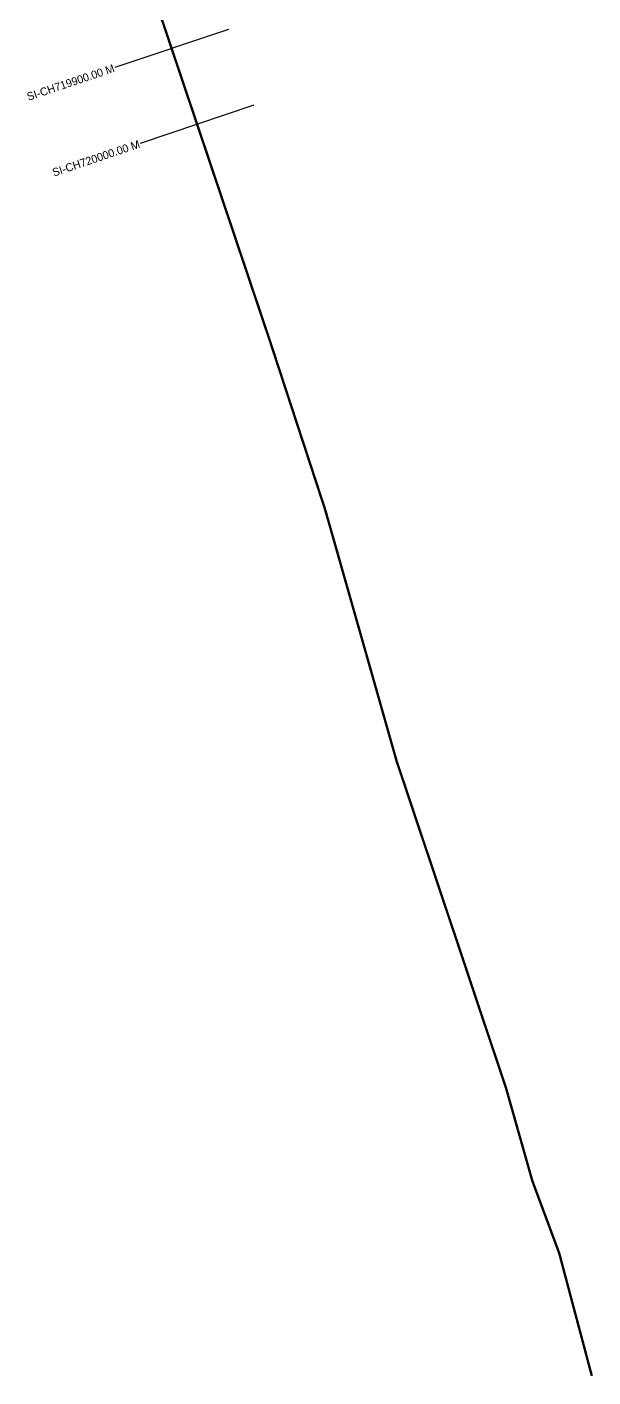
# Model space of a CAD drawing. Header units: metres. Extents: x 355286 to 358347, y 1743664 to 1747757.
# Drawn here: x 355998 to 356706, y 1743664 to 1745352 of the extents above; entities that cross this region are included whole.
import ezdxf
from ezdxf.enums import TextEntityAlignment as Align

# ---------------------------------------------------------------- set-up
doc = ezdxf.new("R2010")
doc.units = ezdxf.units.M
for name, color, linetype in [('CS', 134, 'Continuous'), ('CSMark', 6, 'Continuous'), ('NATURALLY PROTECTED', 3, 'Continuous')]:
    doc.layers.add(name, color=color, linetype=linetype)

msp = doc.modelspace()

# ---------------------------------------------------------------- linework, layer by layer
at = {"layer": 'CS'}
for p, q in [((356250.2, 1745348.6), (356108, 1745300.8)), ((356282, 1745253.8), (356139.9, 1745206))]:
    msp.add_line(p, q, dxfattribs=at)
at = {"layer": 'NATURALLY PROTECTED', "const_width": 3, "flags": 128}
msp.add_lwpolyline([(356154.2, 1745398.7), (356301.1, 1744961.8), (356371, 1744748.3), (356426, 1744555), (356460.3, 1744434.1), (356524.9, 1744241.2), (356597.2, 1744024.9), (356630, 1743909.2), (356663.5, 1743819.1), (356704.3, 1743665.7)], dxfattribs=at)

# ---------------------------------------------------------------- texts
at = {"layer": 'CSMark'}
for s, p in [('SI-CH719900.00 M', (356107.1, 1745300.4)), ('SI-CH720000.00 M', (356138.9, 1745205.7))]:
    msp.add_text(s, height=10, rotation=18.5807, dxfattribs=at).set_placement(p, align=Align.MIDDLE_RIGHT)

doc.saveas('drawing.dxf')
